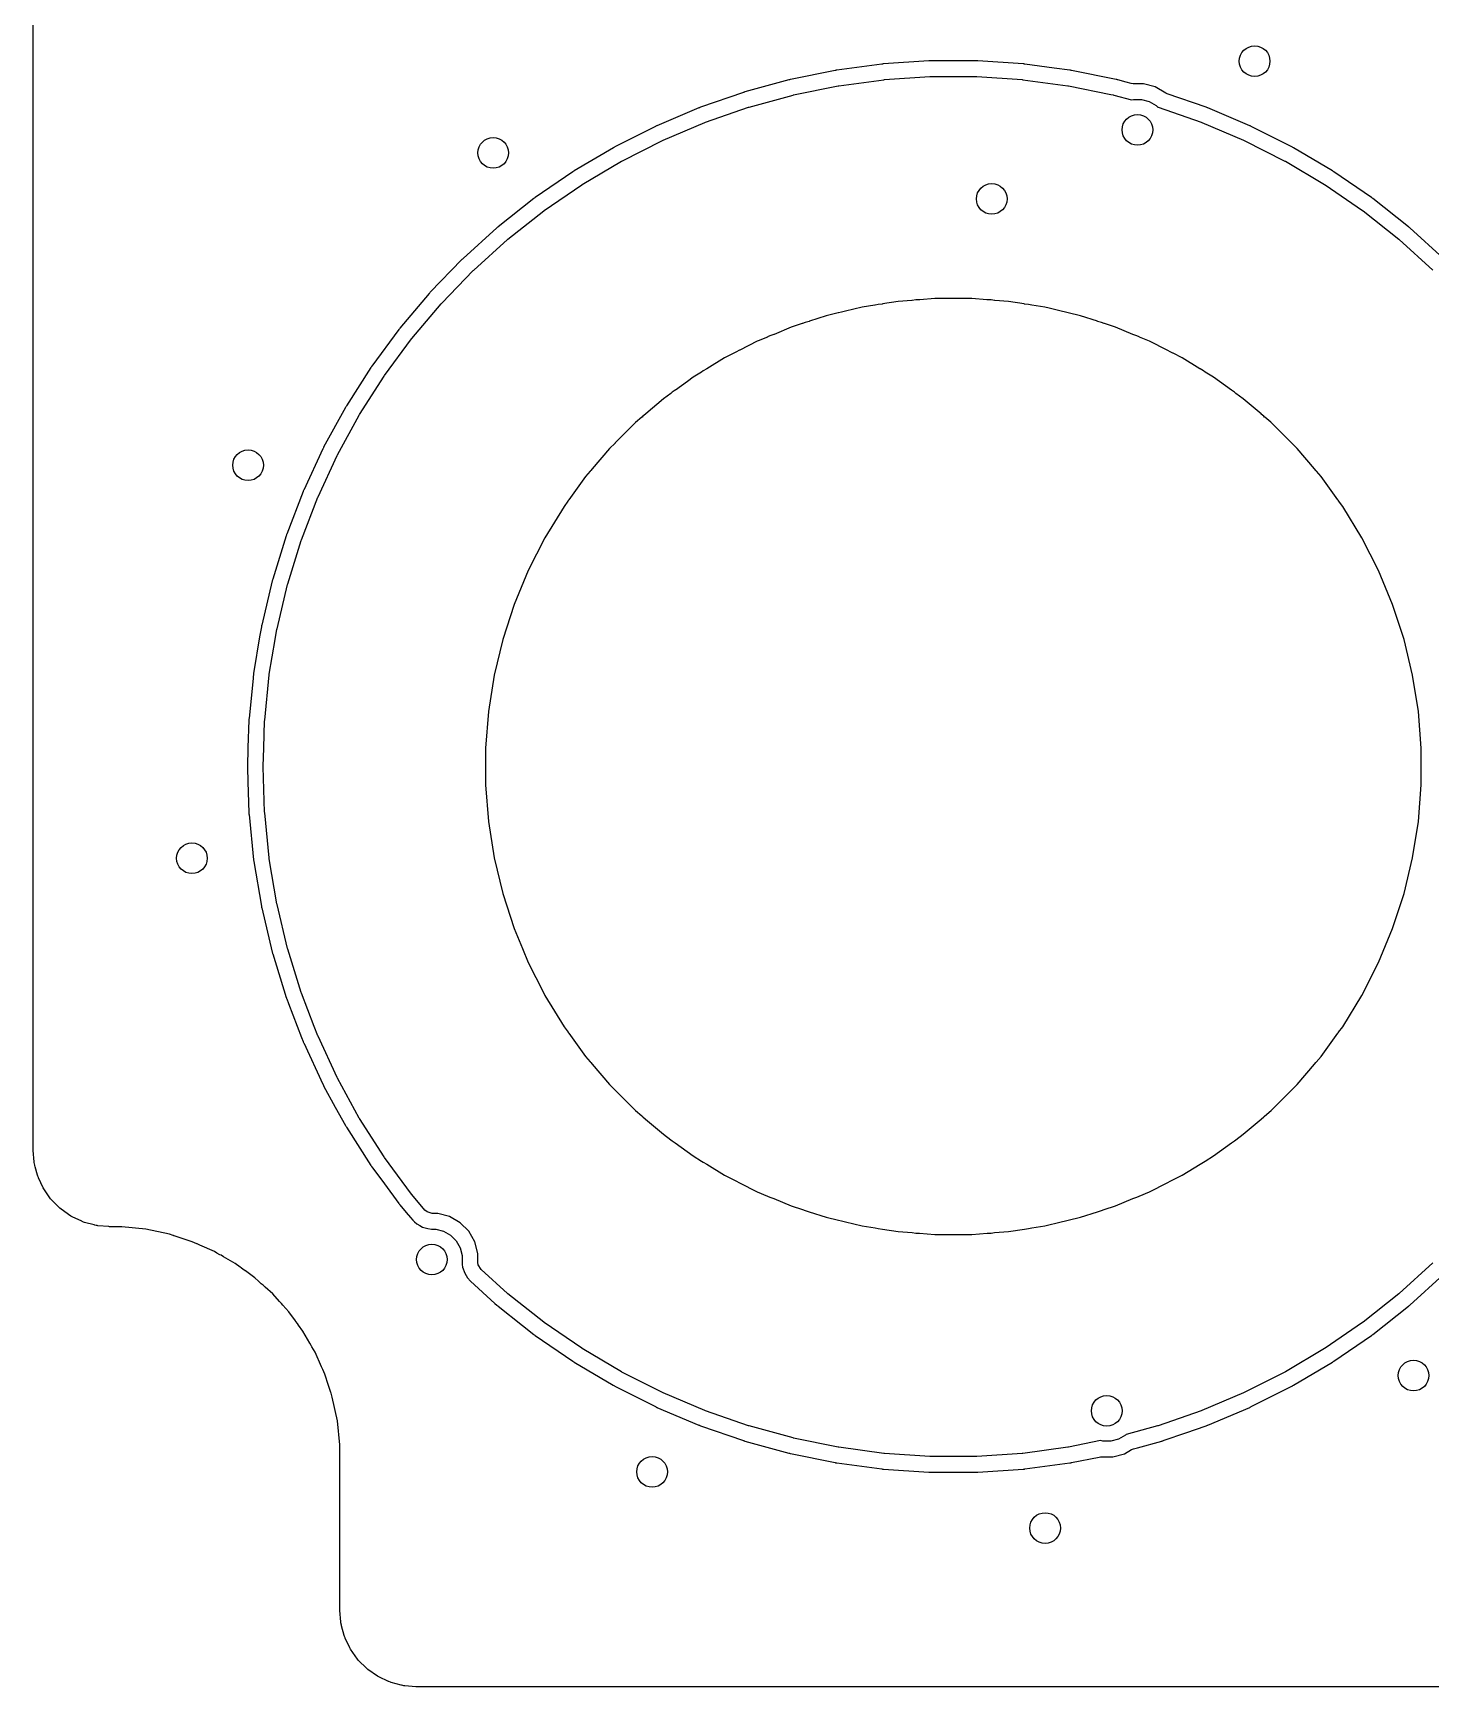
# Model space of a CAD drawing. Extents: x 0.79 to 7.64, y -5.35 to -0.98.
# Drawn here: x 0.787 to 1.505, y -5.354 to -4.505 of the extents above; entities that cross this region are included whole.
import ezdxf

# ---------------------------------------------------------------- set-up
doc = ezdxf.new("R2010")
doc.units = 0
doc.header["$MEASUREMENT"] = 0
doc.layers.add('BLACK', color=7, linetype='CONTINUOUS')

msp = doc.modelspace()

# ---------------------------------------------------------------- linework, layer by layer
at = {"layer": 'BLACK', "linetype": 'CONTINUOUS'}
for p, q in [((0.78742, -4.88173), (0.78742, -2.83448)), ((1.1994, -4.52455), (1.19914, -4.5246)), ((1.19972, -4.5245), (1.1994, -4.52455)), ((1.19999, -4.52445), (1.19972, -4.5245)), ((1.22314, -4.52134), (1.19999, -4.52445)), ((1.22335, -4.52132), (1.22314, -4.52134)), ((1.22341, -4.52131), (1.22335, -4.52132)), ((1.22373, -4.52128), (1.22341, -4.52131)), ((1.224, -4.52126), (1.22373, -4.52128)), ((1.22373, -4.52128), (1.22373, -4.52128)), ((1.22373, -4.52128), (1.22373, -4.52128)), ((1.2473, -4.5197), (1.224, -4.52126)), ((1.24752, -4.51968), (1.2473, -4.5197)), ((1.24757, -4.51968), (1.24752, -4.51968)), ((1.24758, -4.51968), (1.24757, -4.51968)), ((1.2479, -4.51967), (1.24758, -4.51968)), ((1.24816, -4.51967), (1.2479, -4.51967)), ((1.24817, -4.51967), (1.24816, -4.51967)), ((1.27152, -4.51967), (1.24817, -4.51967)), ((1.27179, -4.51967), (1.27152, -4.51967)), ((1.27152, -4.51967), (1.27152, -4.51967)), ((1.27209, -4.51968), (1.27179, -4.51967)), ((1.27211, -4.51968), (1.27209, -4.51968)), ((1.27222, -4.51969), (1.27211, -4.51968)), ((1.27239, -4.5197), (1.27222, -4.51969)), ((1.29569, -4.52126), (1.27239, -4.5197)), ((1.29596, -4.52128), (1.29569, -4.52126)), ((1.29628, -4.52131), (1.29596, -4.52128)), ((1.29645, -4.52133), (1.29628, -4.52131)), ((1.29655, -4.52134), (1.29645, -4.52133)), ((1.31158, -4.52336), (1.29655, -4.52134)), ((1.3197, -4.52446), (1.31158, -4.52336)), ((1.31996, -4.5245), (1.3197, -4.52446)), ((1.32028, -4.52455), (1.31996, -4.5245)), ((1.31996, -4.5245), (1.31996, -4.5245)), ((1.31996, -4.5245), (1.31996, -4.5245)), ((1.32055, -4.5246), (1.32028, -4.52455)), ((1.17541, -4.52945), (1.15288, -4.53562)), ((1.17567, -4.52938), (1.17541, -4.52945)), ((1.17599, -4.52931), (1.17567, -4.52938)), ((1.17618, -4.52927), (1.17599, -4.52931)), ((1.17625, -4.52925), (1.17618, -4.52927)), ((1.19914, -4.5246), (1.17625, -4.52925)), ((1.17625, -4.52925), (1.17625, -4.52925)), ((1.17625, -4.52925), (1.17625, -4.52925)), ((1.17786, -4.53718), (1.20075, -4.53253)), ((1.20075, -4.53253), (1.20107, -4.53247)), ((1.20107, -4.53247), (1.22421, -4.52936)), ((1.22421, -4.52936), (1.22454, -4.52933)), ((1.22454, -4.52933), (1.24784, -4.52777)), ((1.24784, -4.52777), (1.24817, -4.52776)), ((1.24817, -4.52776), (1.27152, -4.52776)), ((1.27152, -4.52776), (1.27185, -4.52777)), ((1.27185, -4.52777), (1.29515, -4.52933)), ((1.29515, -4.52933), (1.29547, -4.52936)), ((1.29547, -4.52936), (1.31862, -4.53247)), ((1.31862, -4.53247), (1.31894, -4.53253)), ((1.31894, -4.53253), (1.34076, -4.53696)), ((1.34343, -4.52925), (1.32055, -4.5246)), ((1.32055, -4.5246), (1.32055, -4.5246)), ((1.32055, -4.5246), (1.32055, -4.5246)), ((1.3437, -4.52931), (1.34343, -4.52925)), ((1.34402, -4.52938), (1.3437, -4.52931)), ((1.3437, -4.52931), (1.3437, -4.52931)), ((1.3437, -4.52931), (1.3437, -4.52931)), ((1.34428, -4.52945), (1.34402, -4.52938)), ((1.34402, -4.52938), (1.34402, -4.52938)), ((1.34847, -4.5306), (1.34428, -4.52945)), ((1.35116, -4.53134), (1.34847, -4.5306)), ((1.35219, -4.53148), (1.35116, -4.53134)), ((1.35744, -4.53148), (1.35219, -4.53148)), ((1.36346, -4.53309), (1.35744, -4.53148)), ((1.35744, -4.53148), (1.35744, -4.53148)), ((1.15206, -4.53588), (1.12999, -4.54354)), ((1.15231, -4.53579), (1.15206, -4.53588)), ((1.15262, -4.5357), (1.15231, -4.53579)), ((1.15288, -4.53562), (1.15262, -4.5357)), ((1.15502, -4.54342), (1.17754, -4.53725)), ((1.17754, -4.53725), (1.17786, -4.53718)), ((1.34076, -4.53696), (1.34182, -4.53718)), ((1.34182, -4.53718), (1.34214, -4.53725)), ((1.34214, -4.53725), (1.3513, -4.53976)), ((1.3513, -4.53976), (1.35228, -4.5395)), ((1.35228, -4.5395), (1.35639, -4.5395)), ((1.35639, -4.5395), (1.36036, -4.54057)), ((1.36036, -4.54057), (1.36392, -4.54262)), ((1.36885, -4.5362), (1.36346, -4.53309)), ((1.36896, -4.53627), (1.36885, -4.5362)), ((1.36885, -4.5362), (1.36885, -4.5362)), ((1.36963, -4.53657), (1.36896, -4.53627)), ((1.38969, -4.54354), (1.36963, -4.53657)), ((1.12919, -4.54385), (1.10768, -4.55297)), ((1.12944, -4.54375), (1.12919, -4.54385)), ((1.12974, -4.54363), (1.12944, -4.54375)), ((1.12999, -4.54354), (1.12974, -4.54363)), ((1.13265, -4.55118), (1.15471, -4.54352)), ((1.15471, -4.54352), (1.15502, -4.54342)), ((1.36392, -4.54262), (1.36474, -4.54345)), ((1.36474, -4.54345), (1.36498, -4.54352)), ((1.36498, -4.54352), (1.38704, -4.55118)), ((1.38995, -4.54363), (1.38969, -4.54354)), ((1.39025, -4.54375), (1.38995, -4.54363)), ((1.3905, -4.54385), (1.39025, -4.54375)), ((1.412, -4.55297), (1.3905, -4.54385)), ((1.1069, -4.55333), (1.08606, -4.56386)), ((1.10714, -4.55321), (1.1069, -4.55333)), ((1.10743, -4.55308), (1.10714, -4.55321)), ((1.10768, -4.55297), (1.10743, -4.55308)), ((1.11084, -4.56042), (1.13234, -4.5513)), ((1.13234, -4.5513), (1.13265, -4.55118)), ((1.38704, -4.55118), (1.38734, -4.5513)), ((1.38734, -4.5513), (1.40884, -4.56042)), ((1.41225, -4.55308), (1.412, -4.55297)), ((1.41255, -4.55322), (1.41225, -4.55308)), ((1.41279, -4.55333), (1.41255, -4.55322)), ((1.43363, -4.56386), (1.41279, -4.55333)), ((1.0853, -4.56428), (1.0652, -4.57618)), ((1.08553, -4.56415), (1.0853, -4.56428)), ((1.08582, -4.56399), (1.08553, -4.56415)), ((1.08606, -4.56386), (1.08582, -4.56399)), ((1.0897, -4.57109), (1.11055, -4.56055)), ((1.11055, -4.56055), (1.11084, -4.56042)), ((1.40884, -4.56042), (1.40914, -4.56055)), ((1.40914, -4.56055), (1.42998, -4.57109)), ((1.43387, -4.56399), (1.43363, -4.56386)), ((1.43415, -4.56415), (1.43387, -4.56399)), ((1.43439, -4.56428), (1.43415, -4.56415)), ((1.45448, -4.57618), (1.43439, -4.56428)), ((1.06932, -4.58314), (1.08942, -4.57124)), ((1.08942, -4.57124), (1.0897, -4.57109)), ((1.42998, -4.57109), (1.43027, -4.57124)), ((1.43027, -4.57124), (1.45036, -4.58314)), ((1.06447, -4.57665), (1.04521, -4.58987)), ((1.04979, -4.59654), (1.06905, -4.58332)), ((1.0647, -4.5765), (1.06447, -4.57665)), ((1.06497, -4.57633), (1.0647, -4.5765)), ((1.0652, -4.57618), (1.06497, -4.57633)), ((1.06905, -4.58332), (1.06932, -4.58314)), ((1.45036, -4.58314), (1.45064, -4.58332)), ((1.45064, -4.58332), (1.46989, -4.59654)), ((1.45472, -4.57633), (1.45448, -4.57618)), ((1.45499, -4.5765), (1.45472, -4.57633)), ((1.45522, -4.57665), (1.45499, -4.5765)), ((1.45499, -4.5765), (1.45499, -4.5765)), ((1.47447, -4.58987), (1.45522, -4.57665)), ((1.04452, -4.59038), (1.02619, -4.60485)), ((1.04473, -4.59022), (1.04452, -4.59038)), ((1.04499, -4.59002), (1.04473, -4.59022)), ((1.04521, -4.58987), (1.04499, -4.59002)), ((1.47466, -4.59), (1.47447, -4.58987)), ((1.47469, -4.59002), (1.47466, -4.59)), ((1.47495, -4.59022), (1.47469, -4.59002)), ((1.47517, -4.59038), (1.47495, -4.59022)), ((1.47495, -4.59022), (1.47495, -4.59022)), ((1.49349, -4.60485), (1.47517, -4.59038)), ((1.47517, -4.59038), (1.47517, -4.59038)), ((1.0312, -4.6112), (1.04953, -4.59673)), ((1.04953, -4.59673), (1.04979, -4.59654)), ((1.46989, -4.59654), (1.47015, -4.59673)), ((1.47015, -4.59673), (1.48848, -4.6112)), ((1.02553, -4.60541), (1.00821, -4.62108)), ((1.02573, -4.60524), (1.02553, -4.60541)), ((1.02593, -4.60507), (1.02573, -4.60524)), ((1.02598, -4.60503), (1.02593, -4.60507)), ((1.02619, -4.60485), (1.02598, -4.60502)), ((1.02598, -4.60502), (1.02598, -4.60502)), ((1.02598, -4.60502), (1.02598, -4.60503)), ((1.4937, -4.60502), (1.49349, -4.60485)), ((1.49349, -4.60485), (1.49349, -4.60485)), ((1.49395, -4.60524), (1.4937, -4.60502)), ((1.49415, -4.60541), (1.49395, -4.60524)), ((1.49395, -4.60524), (1.49395, -4.60524)), ((1.49416, -4.60541), (1.49415, -4.60541)), ((1.51148, -4.62108), (1.49416, -4.60541)), ((1.49416, -4.60541), (1.49416, -4.60541)), ((1.01364, -4.62708), (1.03096, -4.61141)), ((1.03096, -4.61141), (1.0312, -4.6112)), ((1.48848, -4.6112), (1.48873, -4.61141)), ((1.48873, -4.61141), (1.50605, -4.62708)), ((1.00759, -4.62168), (0.99135, -4.63847)), ((1.00778, -4.62149), (1.00759, -4.62168)), ((1.00801, -4.62126), (1.00778, -4.62149)), ((1.00821, -4.62108), (1.00801, -4.62126)), ((0.99717, -4.64409), (1.0134, -4.62731)), ((1.0134, -4.62731), (1.01364, -4.62708)), ((0.99077, -4.63911), (0.97569, -4.65695)), ((0.99095, -4.63891), (0.99077, -4.63911)), ((0.99116, -4.63867), (0.99095, -4.63891)), ((0.99135, -4.63847), (0.99116, -4.63867)), ((1.23159, -4.64319), (1.22347, -4.64448)), ((1.23859, -4.64264), (1.23159, -4.64319)), ((1.23159, -4.64319), (1.23159, -4.64319)), ((1.2387, -4.64263), (1.23859, -4.64264)), ((1.24051, -4.64241), (1.2387, -4.64263)), ((1.24253, -4.64233), (1.24051, -4.64241)), ((1.24262, -4.64233), (1.24253, -4.64233)), ((1.25041, -4.64171), (1.24262, -4.64233)), ((1.24262, -4.64233), (1.24262, -4.64233)), ((1.25791, -4.64171), (1.25041, -4.64171)), ((1.25984, -4.64163), (1.25791, -4.64171)), ((1.26177, -4.64171), (1.25984, -4.64163)), ((1.26928, -4.64171), (1.26177, -4.64171)), ((1.27706, -4.64233), (1.26928, -4.64171)), ((1.26928, -4.64171), (1.26928, -4.64171)), ((1.27716, -4.64233), (1.27706, -4.64233)), ((1.27917, -4.64241), (1.27716, -4.64233)), ((1.28099, -4.64263), (1.27917, -4.64241)), ((1.28109, -4.64264), (1.28099, -4.64263)), ((1.28809, -4.64319), (1.28109, -4.64264)), ((1.29622, -4.64448), (1.28809, -4.64319)), ((1.28809, -4.64319), (1.28809, -4.64319)), ((0.98187, -4.66217), (0.99695, -4.64433)), ((0.99695, -4.64433), (0.99717, -4.64409)), ((1.1946, -4.65055), (1.18592, -4.65337)), ((1.20071, -4.64908), (1.1946, -4.65055)), ((1.20082, -4.64906), (1.20071, -4.64908)), ((1.20071, -4.64908), (1.20071, -4.64908)), ((1.20235, -4.64862), (1.20082, -4.64906)), ((1.20445, -4.64819), (1.20235, -4.64862)), ((1.20453, -4.64817), (1.20445, -4.64819)), ((1.21295, -4.64615), (1.20453, -4.64817)), ((1.20453, -4.64817), (1.20453, -4.64817)), ((1.21952, -4.64511), (1.21295, -4.64615)), ((1.21963, -4.64509), (1.21952, -4.64511)), ((1.2213, -4.64475), (1.21963, -4.64509)), ((1.22338, -4.64449), (1.2213, -4.64475)), ((1.22347, -4.64448), (1.22338, -4.64449)), ((1.22347, -4.64448), (1.22347, -4.64448)), ((1.29631, -4.64449), (1.29622, -4.64448)), ((1.29622, -4.64448), (1.29622, -4.64448)), ((1.29838, -4.64475), (1.29631, -4.64449)), ((1.30006, -4.64509), (1.29838, -4.64475)), ((1.30017, -4.64511), (1.30006, -4.64509)), ((1.30673, -4.64615), (1.30017, -4.64511)), ((1.30897, -4.64668), (1.30673, -4.64615)), ((1.30673, -4.64615), (1.30673, -4.64615)), ((1.31516, -4.64817), (1.30897, -4.64668)), ((1.31524, -4.64819), (1.31516, -4.64817)), ((1.31516, -4.64817), (1.31516, -4.64817)), ((1.31734, -4.64862), (1.31524, -4.64819)), ((1.31886, -4.64906), (1.31734, -4.64862)), ((1.32509, -4.65055), (1.31886, -4.64906)), ((1.33376, -4.65337), (1.32509, -4.65055)), ((1.32509, -4.65055), (1.32509, -4.65055)), ((1.32509, -4.65055), (1.32509, -4.65055)), ((0.97515, -4.65762), (0.9613, -4.67643)), ((0.97532, -4.65741), (0.97515, -4.65762)), ((0.97552, -4.65716), (0.97532, -4.65741)), ((0.97569, -4.65695), (0.97552, -4.65716)), ((1.1677, -4.66009), (1.16567, -4.66086)), ((1.16777, -4.66006), (1.1677, -4.66009)), ((1.17665, -4.65638), (1.16777, -4.66006)), ((1.16777, -4.66006), (1.16777, -4.66006)), ((1.18229, -4.65455), (1.17665, -4.65638)), ((1.17665, -4.65638), (1.17665, -4.65638)), ((1.1823, -4.65455), (1.18229, -4.65455)), ((1.18241, -4.65451), (1.1823, -4.65455)), ((1.18376, -4.654), (1.18241, -4.65451)), ((1.18585, -4.65339), (1.18376, -4.654)), ((1.18592, -4.65337), (1.18585, -4.65339)), ((1.18592, -4.65337), (1.18592, -4.65337)), ((1.33384, -4.6534), (1.33376, -4.65337)), ((1.33376, -4.65337), (1.33376, -4.65337)), ((1.33592, -4.654), (1.33384, -4.6534)), ((1.33728, -4.65451), (1.33592, -4.654)), ((1.33739, -4.65455), (1.33728, -4.65451)), ((1.34304, -4.65638), (1.33739, -4.65455)), ((1.33739, -4.65455), (1.33739, -4.65455)), ((1.35192, -4.66006), (1.34304, -4.65638)), ((1.34304, -4.65638), (1.34304, -4.65638)), ((1.35198, -4.66009), (1.35192, -4.66006)), ((1.35192, -4.66006), (1.35192, -4.66006)), ((1.35401, -4.66086), (1.35198, -4.66009)), ((0.96781, -4.68123), (0.98167, -4.66242)), ((0.98167, -4.66242), (0.98187, -4.66217)), ((1.15012, -4.66824), (1.14819, -4.66915)), ((1.15018, -4.66821), (1.15012, -4.66824)), ((1.15921, -4.66361), (1.15018, -4.66821)), ((1.15961, -4.66344), (1.15921, -4.66361)), ((1.15921, -4.66361), (1.15921, -4.66361)), ((1.15921, -4.66361), (1.15921, -4.66361)), ((1.16438, -4.66147), (1.15961, -4.66344)), ((1.16449, -4.66142), (1.16438, -4.66147)), ((1.16438, -4.66147), (1.16438, -4.66147)), ((1.16567, -4.66086), (1.16449, -4.66142)), ((1.35519, -4.66142), (1.35401, -4.66086)), ((1.35531, -4.66147), (1.35519, -4.66142)), ((1.36047, -4.66361), (1.35531, -4.66147)), ((1.35531, -4.66147), (1.35531, -4.66147)), ((1.36956, -4.66824), (1.36047, -4.66361)), ((1.36047, -4.66361), (1.36047, -4.66361)), ((1.37149, -4.66915), (1.36956, -4.66824)), ((0.96081, -4.67714), (0.94824, -4.69683)), ((0.96096, -4.67692), (0.96081, -4.67714)), ((0.96114, -4.67665), (0.96096, -4.67692)), ((0.9613, -4.67643), (0.96114, -4.67665)), ((1.1424, -4.67217), (1.13327, -4.67777)), ((1.14708, -4.66979), (1.1424, -4.67217)), ((1.1472, -4.66973), (1.14708, -4.66979)), ((1.14708, -4.66979), (1.14708, -4.66979)), ((1.14819, -4.66915), (1.1472, -4.66973)), ((1.37249, -4.66973), (1.37149, -4.66915)), ((1.37261, -4.66979), (1.37249, -4.66973)), ((1.37729, -4.67217), (1.37261, -4.66979)), ((1.38641, -4.67776), (1.37729, -4.67217)), ((1.37729, -4.67217), (1.37729, -4.67217)), ((1.37729, -4.67217), (1.37729, -4.67217)), ((1.37729, -4.67217), (1.37729, -4.67217)), ((0.95506, -4.70118), (0.96763, -4.68149)), ((0.96763, -4.68149), (0.96781, -4.68123)), ((1.12331, -4.68421), (1.11715, -4.68869)), ((1.1263, -4.68204), (1.12331, -4.68421)), ((1.1305, -4.67946), (1.1263, -4.68204)), ((1.1263, -4.68204), (1.1263, -4.68204)), ((1.1263, -4.68204), (1.1263, -4.68204)), ((1.13062, -4.67939), (1.1305, -4.67946)), ((1.13143, -4.67883), (1.13062, -4.67939)), ((1.13321, -4.6778), (1.13143, -4.67883)), ((1.13327, -4.67777), (1.13321, -4.6778)), ((1.13327, -4.67777), (1.13327, -4.67777)), ((1.38647, -4.6778), (1.38641, -4.67776)), ((1.38825, -4.67883), (1.38647, -4.6778)), ((1.38907, -4.67939), (1.38825, -4.67883)), ((1.38918, -4.67946), (1.38907, -4.67939)), ((1.39338, -4.68204), (1.38918, -4.67946)), ((1.40254, -4.68869), (1.39338, -4.68204)), ((1.39338, -4.68204), (1.39338, -4.68204)), ((1.39338, -4.68204), (1.39338, -4.68204)), ((1.11104, -4.69313), (1.10191, -4.70093)), ((1.11476, -4.69042), (1.11104, -4.69313)), ((1.11104, -4.69313), (1.11104, -4.69313)), ((1.11487, -4.69034), (1.11476, -4.69042)), ((1.11476, -4.69042), (1.11476, -4.69042)), ((1.11551, -4.68982), (1.11487, -4.69034)), ((1.1171, -4.68872), (1.11551, -4.68982)), ((1.11715, -4.68869), (1.1171, -4.68872)), ((1.40259, -4.68872), (1.40254, -4.68869)), ((1.40254, -4.68869), (1.40254, -4.68869)), ((1.40417, -4.68982), (1.40259, -4.68872)), ((1.40481, -4.69034), (1.40417, -4.68982)), ((1.40491, -4.69041), (1.40481, -4.69034)), ((1.40865, -4.69313), (1.40491, -4.69041)), ((1.41778, -4.70093), (1.40865, -4.69313)), ((1.40865, -4.69313), (1.40865, -4.69313)), ((1.40865, -4.69313), (1.40865, -4.69313)), ((0.9478, -4.69757), (0.93658, -4.71805)), ((0.94367, -4.72194), (0.9549, -4.70146)), ((0.94794, -4.69734), (0.9478, -4.69757)), ((0.9481, -4.69706), (0.94794, -4.69734)), ((0.94824, -4.69683), (0.9481, -4.69706)), ((0.9549, -4.70146), (0.95506, -4.70118)), ((1.09994, -4.7026), (1.09668, -4.70539)), ((1.10005, -4.70251), (1.09994, -4.7026)), ((1.09994, -4.7026), (1.09994, -4.7026)), ((1.10052, -4.70206), (1.10005, -4.70251)), ((1.10186, -4.70096), (1.10052, -4.70206)), ((1.10191, -4.70093), (1.10186, -4.70096)), ((1.10191, -4.70093), (1.10191, -4.70093)), ((1.41782, -4.70096), (1.41778, -4.70093)), ((1.41778, -4.70093), (1.41778, -4.70093)), ((1.41916, -4.70206), (1.41782, -4.70096)), ((1.41963, -4.70251), (1.41916, -4.70206)), ((1.41974, -4.7026), (1.41963, -4.70251)), ((1.42279, -4.70521), (1.41974, -4.7026)), ((1.09668, -4.70539), (1.08765, -4.71443)), ((1.423, -4.70539), (1.42279, -4.70521)), ((1.43207, -4.71446), (1.423, -4.70539)), ((1.423, -4.70539), (1.423, -4.70539)), ((0.93619, -4.71882), (0.92636, -4.74001)), ((0.93631, -4.71858), (0.93619, -4.71882)), ((0.93645, -4.71829), (0.93631, -4.71858)), ((0.93658, -4.71805), (0.93645, -4.71829)), ((1.08334, -4.71873), (1.07446, -4.72913)), ((1.08615, -4.71592), (1.08334, -4.71873)), ((1.08334, -4.71873), (1.08334, -4.71873)), ((1.08625, -4.71582), (1.08615, -4.71592)), ((1.08615, -4.71592), (1.08615, -4.71592)), ((1.08657, -4.71546), (1.08625, -4.71582)), ((1.08761, -4.71446), (1.08657, -4.71546)), ((1.08765, -4.71443), (1.08761, -4.71446)), ((1.08765, -4.71443), (1.08765, -4.71443)), ((1.43311, -4.71546), (1.43207, -4.71446)), ((1.43343, -4.71582), (1.43311, -4.71546)), ((1.43635, -4.71873), (1.43343, -4.71582)), ((1.44526, -4.72916), (1.43635, -4.71873)), ((0.9337, -4.74341), (0.94353, -4.72223)), ((0.94353, -4.72223), (0.94367, -4.72194)), ((1.07108, -4.73308), (1.06242, -4.745)), ((1.07346, -4.7303), (1.07108, -4.73308)), ((1.07356, -4.73018), (1.07346, -4.7303)), ((1.07346, -4.7303), (1.07346, -4.7303)), ((1.07374, -4.72994), (1.07356, -4.73018)), ((1.07443, -4.72917), (1.07374, -4.72994)), ((1.07446, -4.72913), (1.07443, -4.72917)), ((1.44595, -4.72994), (1.44526, -4.72916)), ((1.44613, -4.73018), (1.44595, -4.72994)), ((1.44623, -4.7303), (1.44613, -4.73018)), ((1.4486, -4.73308), (1.44623, -4.7303)), ((1.45728, -4.74503), (1.4486, -4.73308)), ((0.92602, -4.74081), (0.91763, -4.7626)), ((0.92518, -4.76551), (0.93357, -4.74371)), ((0.92612, -4.74056), (0.92602, -4.74081)), ((0.92625, -4.74025), (0.92612, -4.74056)), ((0.92636, -4.74001), (0.92625, -4.74025)), ((0.93357, -4.74371), (0.9337, -4.74341)), ((1.0624, -4.74503), (1.06212, -4.74541)), ((1.06242, -4.745), (1.0624, -4.74503)), ((1.45757, -4.74541), (1.45728, -4.74503)), ((1.05999, -4.74835), (1.05013, -4.76444)), ((1.06196, -4.74564), (1.05999, -4.74835)), ((1.05999, -4.74835), (1.05999, -4.74835)), ((1.06205, -4.74551), (1.06196, -4.74564)), ((1.06212, -4.74541), (1.06205, -4.74551)), ((1.45763, -4.74551), (1.45757, -4.74541)), ((1.4597, -4.74835), (1.45763, -4.74551)), ((1.46956, -4.76444), (1.4597, -4.74835)), ((1.4597, -4.74835), (1.4597, -4.74835)), ((1.4597, -4.74835), (1.4597, -4.74835)), ((0.91734, -4.76342), (0.91042, -4.78572)), ((0.91743, -4.76316), (0.91734, -4.76342)), ((0.91753, -4.76286), (0.91743, -4.76316)), ((0.91763, -4.7626), (0.91753, -4.76286)), ((0.91815, -4.78812), (0.92507, -4.76582)), ((0.92507, -4.76582), (0.92518, -4.76551)), ((1.05013, -4.76444), (1.04156, -4.78126)), ((1.05013, -4.76444), (1.05013, -4.76444)), ((1.47813, -4.78126), (1.46956, -4.76444)), ((1.46956, -4.76444), (1.46956, -4.76444)), ((1.46956, -4.76444), (1.46956, -4.76444)), ((1.46956, -4.76444), (1.46956, -4.76444)), ((0.91019, -4.78656), (0.90478, -4.80928)), ((0.91026, -4.7863), (0.91019, -4.78656)), ((0.91035, -4.78598), (0.91026, -4.7863)), ((0.91042, -4.78572), (0.91035, -4.78598)), ((1.04156, -4.78126), (1.03434, -4.7987)), ((1.48535, -4.7987), (1.47813, -4.78126)), ((0.91265, -4.81115), (0.91806, -4.78844)), ((0.91806, -4.78844), (0.91815, -4.78812)), ((1.03434, -4.7987), (1.0285, -4.81665)), ((1.49118, -4.81665), (1.48535, -4.7987)), ((0.90461, -4.81013), (0.90373, -4.8153)), ((0.90466, -4.80986), (0.90461, -4.81013)), ((0.90472, -4.80954), (0.90466, -4.80986)), ((0.90478, -4.80928), (0.90472, -4.80954)), ((0.91171, -4.81665), (0.91258, -4.81147)), ((0.91258, -4.81147), (0.91265, -4.81115)), ((0.90373, -4.8153), (0.90072, -4.83316)), ((0.90373, -4.8153), (0.90373, -4.8153)), ((0.9087, -4.8345), (0.91171, -4.81665)), ((1.0285, -4.81665), (1.0241, -4.835)), ((1.0285, -4.81665), (1.0285, -4.81665)), ((1.49559, -4.835), (1.49118, -4.81665)), ((0.90035, -4.83658), (0.89827, -4.85725)), ((0.90061, -4.83401), (0.90035, -4.83658)), ((0.90064, -4.83375), (0.90061, -4.83401)), ((0.90068, -4.83342), (0.90064, -4.83375)), ((0.90072, -4.83316), (0.90068, -4.83341)), ((0.90068, -4.83341), (0.90068, -4.83342)), ((0.90068, -4.83342), (0.90068, -4.83342)), ((0.90632, -4.85806), (0.90866, -4.83482)), ((0.90866, -4.83482), (0.9087, -4.8345)), ((1.0241, -4.835), (1.02115, -4.85364)), ((1.49854, -4.85364), (1.49559, -4.835)), ((1.02115, -4.85364), (1.01967, -4.87245)), ((1.02115, -4.85364), (1.02115, -4.85364)), ((1.50002, -4.87245), (1.49854, -4.85364)), ((0.89821, -4.85811), (0.89774, -4.87218)), ((0.89822, -4.85801), (0.89821, -4.85811)), ((0.89823, -4.85784), (0.89822, -4.85801)), ((0.89825, -4.85752), (0.89823, -4.85784)), ((0.89827, -4.85725), (0.89825, -4.85752)), ((0.90583, -4.87245), (0.9063, -4.85839)), ((0.9063, -4.85839), (0.90632, -4.85806)), ((0.89774, -4.87218), (0.89772, -4.87277)), ((0.90552, -4.88173), (0.90583, -4.87245)), ((1.01967, -4.87245), (1.01967, -4.89133)), ((1.50002, -4.89133), (1.50002, -4.87245)), ((0.89772, -4.87277), (0.89743, -4.88146)), ((0.89772, -4.87277), (0.89772, -4.87277)), ((0.78742, -5.07857), (0.78742, -4.88173)), ((0.89743, -4.88146), (0.89743, -4.88173)), ((0.89743, -4.88173), (0.89743, -4.88205)), ((0.89743, -4.88205), (0.89743, -4.88232)), ((0.89743, -4.88232), (0.89768, -4.88974)), ((0.90552, -4.88205), (0.90552, -4.88173)), ((0.9063, -4.90539), (0.90552, -4.88205)), ((0.89768, -4.88974), (0.89821, -4.90566)), ((1.01967, -4.89133), (1.02115, -4.91014)), ((1.49854, -4.91014), (1.50002, -4.89133)), ((0.89821, -4.90566), (0.89823, -4.90593)), ((0.89823, -4.90593), (0.89823, -4.90594)), ((0.89823, -4.90594), (0.89825, -4.90626)), ((0.89825, -4.90626), (0.89827, -4.90653)), ((0.89827, -4.90653), (0.90061, -4.92976)), ((0.90632, -4.90572), (0.9063, -4.90539)), ((0.90864, -4.92878), (0.90632, -4.90572)), ((1.02115, -4.91014), (1.02115, -4.91014)), ((1.02115, -4.91014), (1.0241, -4.92878)), ((1.49559, -4.92878), (1.49854, -4.91014)), ((0.90061, -4.92976), (0.90064, -4.93003)), ((0.90064, -4.93003), (0.90068, -4.93036)), ((0.90068, -4.93036), (0.90072, -4.93062)), ((0.90072, -4.93062), (0.90461, -4.95365)), ((0.90866, -4.92895), (0.90864, -4.92878)), ((0.9087, -4.92928), (0.90866, -4.92895)), ((0.91258, -4.95231), (0.9087, -4.92928)), ((1.0241, -4.92878), (1.0241, -4.92878)), ((1.0241, -4.92878), (1.0285, -4.94713)), ((1.49118, -4.94713), (1.49559, -4.92878)), ((1.0285, -4.94713), (1.0285, -4.94713)), ((1.0285, -4.94713), (1.03434, -4.96508)), ((1.48535, -4.96508), (1.49118, -4.94713)), ((0.90461, -4.95365), (0.90466, -4.95392)), ((0.90466, -4.95392), (0.90472, -4.95424)), ((0.90472, -4.95424), (0.90478, -4.9545)), ((0.90478, -4.9545), (0.91019, -4.97722)), ((0.91265, -4.95263), (0.91258, -4.95231)), ((0.91806, -4.97534), (0.91265, -4.95263)), ((1.03434, -4.96508), (1.03859, -4.97534)), ((1.47813, -4.98252), (1.48535, -4.96508)), ((0.91019, -4.97722), (0.91026, -4.97748)), ((0.91026, -4.97748), (0.91035, -4.9778)), ((0.91035, -4.9778), (0.91042, -4.97805)), ((0.91042, -4.97805), (0.91734, -5.00036)), ((0.91815, -4.97566), (0.91806, -4.97534)), ((0.92507, -4.99796), (0.91815, -4.97566)), ((1.03859, -4.97534), (1.04156, -4.98252)), ((1.04156, -4.98252), (1.04943, -4.99796)), ((1.46956, -4.99934), (1.47813, -4.98252)), ((0.92518, -4.99827), (0.92507, -4.99796)), ((0.93174, -5.01531), (0.92518, -4.99827)), ((1.04943, -4.99796), (1.05013, -4.99934)), ((1.05013, -4.99934), (1.05013, -4.99934)), ((1.05013, -4.99934), (1.05999, -5.01543)), ((1.4597, -5.01543), (1.46956, -4.99934)), ((0.91734, -5.00036), (0.91736, -5.00042)), ((0.91736, -5.00042), (0.91743, -5.00062)), ((0.91743, -5.00062), (0.91753, -5.00093)), ((0.91753, -5.00093), (0.91763, -5.00118)), ((0.91763, -5.00118), (0.91851, -5.00349)), ((0.91851, -5.00349), (0.92525, -5.02096)), ((0.93357, -5.02006), (0.93174, -5.01531)), ((1.05999, -5.01543), (1.05999, -5.01543)), ((1.05999, -5.01543), (1.05999, -5.01543)), ((1.05999, -5.01543), (1.06202, -5.01822)), ((1.45763, -5.01827), (1.4597, -5.01543)), ((0.92525, -5.02096), (0.92602, -5.02297)), ((0.92602, -5.02297), (0.92602, -5.02297)), ((0.92602, -5.02297), (0.92612, -5.02322)), ((0.92612, -5.02322), (0.92625, -5.02352)), ((0.92625, -5.02352), (0.92636, -5.02377)), ((0.92636, -5.02377), (0.93619, -5.04495)), ((0.9337, -5.02036), (0.93357, -5.02006)), ((0.94353, -5.04155), (0.9337, -5.02036)), ((1.06202, -5.01822), (1.06205, -5.01827)), ((1.06205, -5.01827), (1.06212, -5.01837)), ((1.06212, -5.01837), (1.0624, -5.01875)), ((1.0624, -5.01875), (1.06242, -5.01878)), ((1.06242, -5.01878), (1.07108, -5.0307)), ((1.4486, -5.0307), (1.45728, -5.01875)), ((1.45728, -5.01875), (1.45757, -5.01837)), ((1.45757, -5.01837), (1.45763, -5.01827)), ((1.07108, -5.0307), (1.07108, -5.0307)), ((1.07108, -5.0307), (1.07346, -5.03348)), ((1.07346, -5.03348), (1.07356, -5.0336)), ((1.07356, -5.0336), (1.07374, -5.03384)), ((1.07374, -5.03384), (1.07443, -5.03462)), ((1.44526, -5.03461), (1.44595, -5.03384)), ((1.44595, -5.03384), (1.44613, -5.0336)), ((1.44613, -5.0336), (1.4486, -5.0307)), ((0.94367, -5.04184), (0.94353, -5.04155)), ((0.9549, -5.06232), (0.94367, -5.04184)), ((1.07443, -5.03462), (1.08334, -5.04505)), ((1.43635, -5.04505), (1.44526, -5.03461)), ((0.93619, -5.04495), (0.93628, -5.04515)), ((0.93628, -5.04515), (0.93631, -5.0452)), ((0.93631, -5.0452), (0.93639, -5.04536)), ((0.93639, -5.04536), (0.93645, -5.04549)), ((0.93645, -5.04549), (0.93645, -5.04549)), ((0.93645, -5.04549), (0.93658, -5.04573)), ((0.93658, -5.04573), (0.94257, -5.05666)), ((1.08334, -5.04505), (1.08334, -5.04505)), ((1.08334, -5.04505), (1.08334, -5.04505)), ((1.08334, -5.04505), (1.08625, -5.04796)), ((1.08625, -5.04796), (1.08657, -5.04832)), ((1.08657, -5.04832), (1.08761, -5.04932)), ((1.08761, -5.04932), (1.09668, -5.05839)), ((1.423, -5.05839), (1.43208, -5.04932)), ((1.43208, -5.04932), (1.43311, -5.04832)), ((1.43311, -5.04832), (1.43343, -5.04796)), ((1.43343, -5.04796), (1.43635, -5.04505)), ((0.94257, -5.05666), (0.9478, -5.06621)), ((1.09668, -5.05839), (1.09668, -5.05839)), ((1.09668, -5.05839), (1.09668, -5.05839)), ((1.09668, -5.05839), (1.09994, -5.06118)), ((1.41963, -5.06127), (1.423, -5.05839)), ((0.9478, -5.06621), (0.94794, -5.06644)), ((0.94794, -5.06644), (0.9481, -5.06672)), ((0.9481, -5.06672), (0.94824, -5.06695)), ((0.94824, -5.06695), (0.96081, -5.08664)), ((0.95506, -5.0626), (0.9549, -5.06232)), ((0.96763, -5.08229), (0.95506, -5.0626)), ((1.09994, -5.06118), (1.10005, -5.06127)), ((1.10005, -5.06127), (1.10052, -5.06172)), ((1.10052, -5.06172), (1.10186, -5.06282)), ((1.10186, -5.06282), (1.11104, -5.07065)), ((1.40865, -5.07065), (1.41782, -5.06282)), ((1.41782, -5.06282), (1.41916, -5.06172)), ((1.41916, -5.06172), (1.41963, -5.06127)), ((1.11104, -5.07065), (1.11487, -5.07344)), ((1.11487, -5.07344), (1.11551, -5.07396)), ((1.11551, -5.07396), (1.1171, -5.07506)), ((1.1171, -5.07506), (1.1263, -5.08174)), ((1.39338, -5.08174), (1.40259, -5.07505)), ((1.40259, -5.07505), (1.40417, -5.07396)), ((1.40417, -5.07396), (1.40481, -5.07344)), ((1.40481, -5.07344), (1.40865, -5.07065)), ((0.78744, -5.07891), (0.78742, -5.07857)), ((0.78795, -5.08476), (0.78744, -5.07891)), ((0.78801, -5.08518), (0.78795, -5.08476)), ((0.96781, -5.08255), (0.96763, -5.08229)), ((0.97448, -5.09161), (0.96781, -5.08255)), ((1.1263, -5.08174), (1.13062, -5.08439)), ((1.13062, -5.08439), (1.13143, -5.08495)), ((1.38825, -5.08495), (1.38907, -5.08439)), ((1.38907, -5.08439), (1.39338, -5.08174)), ((0.78825, -5.08642), (0.78801, -5.08518)), ((0.78831, -5.08667), (0.78825, -5.08642)), ((0.7885, -5.08735), (0.78831, -5.08667)), ((0.78965, -5.09167), (0.7885, -5.08735)), ((0.78982, -5.09216), (0.78965, -5.09167)), ((0.79013, -5.0929), (0.78982, -5.09216)), ((0.79019, -5.09306), (0.79013, -5.0929)), ((0.79255, -5.09811), (0.79019, -5.09306)), ((0.96081, -5.08664), (0.96096, -5.08686)), ((0.96096, -5.08686), (0.96114, -5.08713)), ((0.96114, -5.08713), (0.9613, -5.08735)), ((0.9613, -5.08735), (0.96776, -5.09612)), ((0.98167, -5.10135), (0.97448, -5.09161)), ((1.13143, -5.08495), (1.13322, -5.08598)), ((1.13322, -5.08598), (1.13327, -5.08601)), ((1.13327, -5.08601), (1.1424, -5.0916)), ((1.1424, -5.0916), (1.1424, -5.0916)), ((1.1424, -5.0916), (1.1424, -5.09161)), ((1.1424, -5.09161), (1.14719, -5.09405)), ((1.37249, -5.09405), (1.37729, -5.09161)), ((1.37729, -5.09161), (1.38647, -5.08598)), ((1.38647, -5.08598), (1.38825, -5.08495)), ((0.79289, -5.09869), (0.79255, -5.09811)), ((0.79499, -5.1017), (0.79289, -5.09869)), ((0.79643, -5.10375), (0.79499, -5.1017)), ((0.96776, -5.09612), (0.97515, -5.10615)), ((0.98187, -5.10161), (0.98167, -5.10135)), ((0.98859, -5.10956), (0.98187, -5.10161)), ((1.14719, -5.09405), (1.14819, -5.09462)), ((1.14819, -5.09462), (1.15012, -5.09554)), ((1.15012, -5.09554), (1.15921, -5.10017)), ((1.15921, -5.10017), (1.16449, -5.10236)), ((1.35519, -5.10236), (1.36047, -5.10017)), ((1.36047, -5.10017), (1.36957, -5.09554)), ((1.36957, -5.09554), (1.37149, -5.09462)), ((1.37149, -5.09462), (1.37249, -5.09405)), ((0.79687, -5.10428), (0.79643, -5.10375)), ((0.80124, -5.10864), (0.79687, -5.10428)), ((0.80176, -5.10908), (0.80124, -5.10864)), ((0.80682, -5.11262), (0.80176, -5.10908)), ((0.97515, -5.10615), (0.97532, -5.10637)), ((0.97532, -5.10637), (0.97552, -5.10662)), ((0.97552, -5.10662), (0.97552, -5.10663)), ((0.97552, -5.10663), (0.97569, -5.10683)), ((0.97569, -5.10683), (0.97901, -5.11076)), ((0.98968, -5.11052), (0.98859, -5.10956)), ((1.16449, -5.10236), (1.16567, -5.10292)), ((1.16567, -5.10292), (1.1677, -5.10369)), ((1.1677, -5.10369), (1.17665, -5.1074)), ((1.17665, -5.1074), (1.18241, -5.10927)), ((1.18241, -5.10927), (1.18376, -5.10978)), ((1.18376, -5.10978), (1.18585, -5.11038)), ((1.33384, -5.11038), (1.33592, -5.10978)), ((1.33592, -5.10978), (1.33728, -5.10927)), ((1.33728, -5.10927), (1.34304, -5.1074)), ((1.34304, -5.1074), (1.35198, -5.10369)), ((1.35198, -5.10369), (1.35401, -5.10292)), ((1.35401, -5.10292), (1.35519, -5.10236)), ((0.80741, -5.11296), (0.80682, -5.11262)), ((0.81245, -5.11532), (0.80741, -5.11296)), ((0.81261, -5.11539), (0.81245, -5.11532)), ((0.81336, -5.11569), (0.81261, -5.11539)), ((0.81384, -5.11586), (0.81336, -5.11569)), ((0.81885, -5.1172), (0.81384, -5.11586)), ((0.81909, -5.11726), (0.81885, -5.1172)), ((0.81975, -5.11739), (0.81909, -5.11726)), ((0.82033, -5.1175), (0.81975, -5.11739)), ((0.82075, -5.11756), (0.82033, -5.1175)), ((0.82639, -5.11806), (0.82075, -5.11756)), ((0.8266, -5.11808), (0.82639, -5.11806)), ((0.82694, -5.11809), (0.8266, -5.11808)), ((0.83296, -5.11809), (0.82694, -5.11809)), ((0.84528, -5.11938), (0.83296, -5.11809)), ((0.83296, -5.11809), (0.83296, -5.11809)), ((0.97901, -5.11076), (0.98121, -5.11336)), ((0.98121, -5.11336), (0.98241, -5.11479)), ((0.98241, -5.11479), (0.98326, -5.11564)), ((0.98326, -5.11564), (0.98326, -5.11564)), ((0.98326, -5.11564), (0.98435, -5.1166)), ((0.98435, -5.1166), (0.98599, -5.1175)), ((0.98599, -5.1175), (0.9874, -5.11828)), ((0.9874, -5.11828), (0.99004, -5.11906)), ((0.99232, -5.11129), (0.98968, -5.11052)), ((0.99524, -5.11129), (0.99232, -5.11129)), ((1.00125, -5.1129), (0.99524, -5.11129)), ((1.00664, -5.11602), (1.00125, -5.1129)), ((1.00125, -5.1129), (1.00125, -5.1129)), ((1.00125, -5.1129), (1.00125, -5.1129)), ((1.01104, -5.12042), (1.00664, -5.11602)), ((1.00664, -5.11602), (1.00664, -5.11602)), ((1.18585, -5.11038), (1.1946, -5.11323)), ((1.1946, -5.11323), (1.20082, -5.11472)), ((1.20082, -5.11472), (1.20235, -5.11516)), ((1.20235, -5.11516), (1.20445, -5.11559)), ((1.20445, -5.11559), (1.21295, -5.11763)), ((1.21295, -5.11763), (1.21963, -5.11869)), ((1.21963, -5.11869), (1.2213, -5.11903)), ((1.29838, -5.11903), (1.30006, -5.11869)), ((1.30006, -5.11869), (1.30673, -5.11763)), ((1.30673, -5.11763), (1.31524, -5.11559)), ((1.31524, -5.11559), (1.31734, -5.11516)), ((1.31734, -5.11516), (1.31886, -5.11472)), ((1.31886, -5.11472), (1.32509, -5.11323)), ((1.32509, -5.11323), (1.33384, -5.11038)), ((0.85739, -5.12196), (0.84528, -5.11938)), ((0.85926, -5.12257), (0.85739, -5.12196)), ((0.85943, -5.12262), (0.85926, -5.12257)), ((0.85926, -5.12257), (0.85926, -5.12257)), ((0.85949, -5.12264), (0.85943, -5.12262)), ((0.85976, -5.12273), (0.85949, -5.12264)), ((0.8598, -5.12274), (0.85976, -5.12273)), ((0.86916, -5.12579), (0.8598, -5.12274)), ((0.8598, -5.12274), (0.8598, -5.12274)), ((0.87148, -5.12682), (0.86916, -5.12579)), ((0.86916, -5.12579), (0.86916, -5.12579)), ((0.87163, -5.12688), (0.87148, -5.12682)), ((0.87201, -5.12701), (0.87163, -5.12688)), ((0.87299, -5.12749), (0.87201, -5.12701)), ((0.99004, -5.11906), (0.99189, -5.11932)), ((0.99189, -5.11932), (0.99418, -5.11932)), ((0.99418, -5.11932), (0.99815, -5.12038)), ((0.99815, -5.12038), (1.00171, -5.12244)), ((1.00171, -5.12244), (1.00462, -5.12535)), ((1.00462, -5.12535), (1.00668, -5.12891)), ((1.01414, -5.12579), (1.01104, -5.12042)), ((1.01104, -5.12042), (1.01104, -5.12042)), ((1.01416, -5.12581), (1.01414, -5.12579)), ((1.01577, -5.13182), (1.01416, -5.12581)), ((1.2213, -5.11903), (1.22338, -5.11929)), ((1.22338, -5.11929), (1.23159, -5.12059)), ((1.23159, -5.12059), (1.2387, -5.12115)), ((1.2387, -5.12115), (1.24051, -5.12137)), ((1.24051, -5.12137), (1.24253, -5.12145)), ((1.24253, -5.12145), (1.25041, -5.12207)), ((1.25041, -5.12207), (1.25041, -5.12207)), ((1.25041, -5.12207), (1.25791, -5.12207)), ((1.25791, -5.12207), (1.25984, -5.12214)), ((1.25984, -5.12214), (1.26177, -5.12207)), ((1.26177, -5.12207), (1.26928, -5.12207)), ((1.26928, -5.12207), (1.27716, -5.12145)), ((1.26928, -5.12207), (1.26928, -5.12207)), ((1.27716, -5.12145), (1.27917, -5.12137)), ((1.27917, -5.12137), (1.28099, -5.12115)), ((1.28099, -5.12115), (1.28809, -5.12059)), ((1.28809, -5.12059), (1.29631, -5.11929)), ((1.29631, -5.11929), (1.29838, -5.11903)), ((0.87305, -5.12751), (0.87299, -5.12749)), ((0.88048, -5.13082), (0.87305, -5.12751)), ((0.88181, -5.13159), (0.88048, -5.13082)), ((0.88048, -5.13082), (0.88048, -5.13082)), ((0.88048, -5.13082), (0.88048, -5.13082)), ((0.88331, -5.13246), (0.88181, -5.13159)), ((0.88395, -5.13277), (0.88331, -5.13246)), ((0.88514, -5.13352), (0.88395, -5.13277)), ((0.88521, -5.13355), (0.88514, -5.13352)), ((0.8912, -5.13701), (0.88521, -5.13355)), ((0.88521, -5.13355), (0.88521, -5.13355)), ((1.00668, -5.12891), (1.00774, -5.13288)), ((1.00774, -5.13288), (1.00774, -5.13699)), ((1.01577, -5.13646), (1.01577, -5.13182)), ((1.01577, -5.13182), (1.01577, -5.13182)), ((0.89366, -5.1388), (0.8912, -5.13701)), ((0.8912, -5.13701), (0.8912, -5.13701)), ((0.8912, -5.13701), (0.8912, -5.13701)), ((0.89424, -5.13922), (0.89366, -5.1388)), ((0.89434, -5.1393), (0.89424, -5.13922)), ((0.89424, -5.13922), (0.89424, -5.13922)), ((0.89517, -5.13982), (0.89434, -5.1393)), ((0.89632, -5.14073), (0.89517, -5.13982)), ((0.89639, -5.14079), (0.89632, -5.14073)), ((0.90122, -5.14429), (0.89639, -5.14079)), ((0.89639, -5.14079), (0.89639, -5.14079)), ((1.00774, -5.13699), (1.00772, -5.13707)), ((1.00772, -5.13707), (1.00775, -5.13753)), ((1.00775, -5.13753), (1.00792, -5.1388)), ((1.00792, -5.1388), (1.00792, -5.1388)), ((1.00792, -5.1388), (1.00904, -5.14197)), ((1.00904, -5.14197), (1.01046, -5.14429)), ((1.01594, -5.13774), (1.01577, -5.13646)), ((1.01738, -5.14008), (1.01594, -5.13774)), ((1.03096, -5.15237), (1.01738, -5.14008)), ((1.50605, -5.1367), (1.48873, -5.15237)), ((1.49416, -5.15837), (1.51148, -5.1427)), ((0.90321, -5.14608), (0.90122, -5.14429)), ((0.90122, -5.14429), (0.90122, -5.14429)), ((0.90459, -5.14733), (0.90321, -5.14608)), ((0.90554, -5.14808), (0.90459, -5.14733)), ((0.90652, -5.14906), (0.90554, -5.14808)), ((0.91042, -5.15258), (0.90652, -5.14906)), ((0.91386, -5.1564), (0.91042, -5.15258)), ((0.91042, -5.15258), (0.91042, -5.15258)), ((0.91042, -5.15258), (0.91042, -5.15258)), ((1.01046, -5.14429), (1.01048, -5.14431)), ((1.01048, -5.14431), (1.01195, -5.14608)), ((1.01195, -5.14608), (1.01195, -5.14608)), ((1.01195, -5.14608), (1.01195, -5.14608)), ((1.01195, -5.14608), (1.02452, -5.15746)), ((1.0312, -5.15258), (1.03096, -5.15237)), ((1.04953, -5.16705), (1.0312, -5.15258)), ((1.48848, -5.15258), (1.47015, -5.16705)), ((1.48873, -5.15237), (1.48848, -5.15258)), ((0.91393, -5.15648), (0.91386, -5.1564)), ((0.91386, -5.1564), (0.91386, -5.1564)), ((0.91491, -5.15746), (0.91393, -5.15648)), ((0.91567, -5.1584), (0.91491, -5.15746)), ((0.9187, -5.16178), (0.91567, -5.1584)), ((1.02452, -5.15746), (1.02553, -5.15837)), ((1.02553, -5.15837), (1.02573, -5.15854)), ((1.02573, -5.15854), (1.02598, -5.15875)), ((1.02598, -5.15875), (1.02617, -5.15891)), ((1.02617, -5.15891), (1.02619, -5.15893)), ((1.02619, -5.15893), (1.03864, -5.16876)), ((1.47517, -5.1734), (1.49349, -5.15893)), ((1.49349, -5.15893), (1.4937, -5.15875)), ((1.4937, -5.15875), (1.49395, -5.15854)), ((1.49395, -5.15854), (1.49416, -5.15837)), ((0.92207, -5.16641), (0.9187, -5.16178)), ((0.92221, -5.1666), (0.92207, -5.16641)), ((0.92226, -5.16667), (0.92221, -5.1666)), ((0.92317, -5.16782), (0.92226, -5.16667)), ((0.92369, -5.16865), (0.92317, -5.16782)), ((0.92598, -5.17179), (0.92369, -5.16865)), ((1.03864, -5.16876), (1.04452, -5.1734)), ((1.04979, -5.16724), (1.04953, -5.16705)), ((1.05739, -5.17246), (1.04979, -5.16724)), ((1.46989, -5.16724), (1.45064, -5.18046)), ((1.47015, -5.16705), (1.46989, -5.16724)), ((0.92944, -5.17779), (0.92598, -5.17179)), ((0.92598, -5.17179), (0.92598, -5.17179)), ((0.92598, -5.17179), (0.92598, -5.17179)), ((0.92948, -5.17785), (0.92944, -5.17779)), ((0.92944, -5.17779), (0.92944, -5.17779)), ((0.93023, -5.17904), (0.92948, -5.17785)), ((1.04452, -5.1734), (1.04473, -5.17356)), ((1.04473, -5.17356), (1.045, -5.17376)), ((1.045, -5.17376), (1.04522, -5.17391)), ((1.04522, -5.17391), (1.06447, -5.18713)), ((1.06905, -5.18046), (1.05739, -5.17246)), ((1.45522, -5.18713), (1.47447, -5.17391)), ((1.47447, -5.17391), (1.47469, -5.17376)), ((1.47469, -5.17376), (1.47495, -5.17356)), ((1.47495, -5.17356), (1.47517, -5.1734)), ((0.93053, -5.17968), (0.93023, -5.17904)), ((0.93217, -5.18252), (0.93053, -5.17968)), ((0.9355, -5.19), (0.93217, -5.18252)), ((1.06932, -5.18064), (1.06905, -5.18046)), ((1.08942, -5.19254), (1.06932, -5.18064)), ((1.45036, -5.18064), (1.43027, -5.19254)), ((1.45064, -5.18046), (1.45036, -5.18064)), ((0.93598, -5.19099), (0.9355, -5.19)), ((0.93611, -5.19136), (0.93598, -5.19099)), ((0.93721, -5.19383), (0.93611, -5.19136)), ((0.93909, -5.19963), (0.93721, -5.19383)), ((1.06447, -5.18713), (1.06469, -5.18728)), ((1.06469, -5.18728), (1.0647, -5.18728)), ((1.0647, -5.18728), (1.06497, -5.18745)), ((1.06497, -5.18745), (1.06508, -5.18752)), ((1.06508, -5.18752), (1.0652, -5.1876)), ((1.0652, -5.1876), (1.08529, -5.1995)), ((1.0897, -5.19269), (1.08942, -5.19254)), ((1.11055, -5.20323), (1.0897, -5.19269)), ((1.42998, -5.19269), (1.40914, -5.20323)), ((1.43027, -5.19254), (1.42998, -5.19269)), ((1.43439, -5.1995), (1.45448, -5.1876)), ((1.45448, -5.1876), (1.45472, -5.18745)), ((1.45472, -5.18745), (1.45499, -5.18728)), ((1.45499, -5.18728), (1.45522, -5.18713)), ((0.94025, -5.20319), (0.93909, -5.19963)), ((0.94026, -5.20323), (0.94025, -5.20319)), ((0.94036, -5.2035), (0.94026, -5.20323)), ((0.94037, -5.20357), (0.94036, -5.2035)), ((0.94103, -5.2056), (0.94037, -5.20357)), ((1.08529, -5.1995), (1.08553, -5.19963)), ((1.08553, -5.19963), (1.08553, -5.19963)), ((1.08553, -5.19963), (1.08582, -5.19979)), ((1.08582, -5.19979), (1.08606, -5.19992)), ((1.08606, -5.19992), (1.1069, -5.21045)), ((1.11084, -5.20336), (1.11055, -5.20323)), ((1.13234, -5.21248), (1.11084, -5.20336)), ((1.40884, -5.20336), (1.38734, -5.21248)), ((1.40914, -5.20323), (1.40884, -5.20336)), ((1.42237, -5.2056), (1.43363, -5.19992)), ((1.43363, -5.19992), (1.43369, -5.19988)), ((1.43369, -5.19988), (1.43387, -5.19979)), ((1.43387, -5.19979), (1.43415, -5.19963)), ((1.43415, -5.19963), (1.43439, -5.1995)), ((0.94361, -5.21772), (0.94103, -5.2056)), ((1.1069, -5.21045), (1.1069, -5.21045)), ((1.1069, -5.21045), (1.1069, -5.21045)), ((1.1069, -5.21045), (1.10714, -5.21056)), ((1.10714, -5.21056), (1.10729, -5.21064)), ((1.10729, -5.21064), (1.10744, -5.2107)), ((1.10744, -5.2107), (1.10762, -5.21079)), ((1.10762, -5.21079), (1.10768, -5.21081)), ((1.10768, -5.21081), (1.12918, -5.21993)), ((1.3905, -5.21993), (1.412, -5.21081)), ((1.412, -5.21081), (1.41225, -5.2107)), ((1.41225, -5.2107), (1.41254, -5.21056)), ((1.41254, -5.21056), (1.41279, -5.21045)), ((1.41279, -5.21045), (1.42237, -5.2056)), ((0.9449, -5.23003), (0.94361, -5.21772)), ((1.12918, -5.21993), (1.12936, -5.22)), ((1.12936, -5.22), (1.12944, -5.22003)), ((1.12944, -5.22003), (1.12944, -5.22003)), ((1.12944, -5.22003), (1.12974, -5.22015)), ((1.12974, -5.22015), (1.12999, -5.22024)), ((1.12999, -5.22024), (1.15206, -5.2279)), ((1.13265, -5.2126), (1.13234, -5.21248)), ((1.15471, -5.22026), (1.13265, -5.2126)), ((1.15502, -5.22036), (1.15471, -5.22026)), ((1.17754, -5.22652), (1.15502, -5.22036)), ((1.36466, -5.22036), (1.34847, -5.22479)), ((1.36498, -5.22026), (1.36466, -5.22036)), ((1.38704, -5.2126), (1.36498, -5.22026)), ((1.37922, -5.22388), (1.38969, -5.22024)), ((1.38734, -5.21248), (1.38704, -5.2126)), ((1.38969, -5.22024), (1.38994, -5.22015)), ((1.38994, -5.22015), (1.39025, -5.22003)), ((1.39025, -5.22003), (1.3905, -5.21993)), ((1.15206, -5.2279), (1.15231, -5.22799)), ((1.15231, -5.22799), (1.15262, -5.22808)), ((1.15262, -5.22808), (1.15288, -5.22816)), ((1.15288, -5.22816), (1.17541, -5.23433)), ((1.17786, -5.2266), (1.17754, -5.22652)), ((1.20075, -5.23125), (1.17786, -5.2266)), ((1.33539, -5.22791), (1.31894, -5.23125)), ((1.33653, -5.22821), (1.33539, -5.22791)), ((1.34064, -5.22821), (1.33653, -5.22821)), ((1.34461, -5.22715), (1.34064, -5.22821)), ((1.34817, -5.22509), (1.34461, -5.22715)), ((1.34847, -5.22479), (1.34817, -5.22509)), ((1.35434, -5.23157), (1.3668, -5.22816)), ((1.3668, -5.22816), (1.36706, -5.22808)), ((1.36706, -5.22808), (1.36737, -5.22799)), ((1.36737, -5.22799), (1.36763, -5.2279)), ((1.36763, -5.2279), (1.36769, -5.22788)), ((1.36769, -5.22788), (1.36811, -5.22774)), ((1.36811, -5.22774), (1.37922, -5.22388)), ((1.36811, -5.22774), (1.36811, -5.22774)), ((0.9449, -5.31479), (0.9449, -5.23003)), ((0.9449, -5.23003), (0.9449, -5.23003)), ((1.17541, -5.23433), (1.17567, -5.2344)), ((1.17567, -5.2344), (1.17599, -5.23447)), ((1.17599, -5.23447), (1.17625, -5.23453)), ((1.17625, -5.23453), (1.19914, -5.23918)), ((1.20107, -5.23131), (1.20075, -5.23125)), ((1.22421, -5.23442), (1.20107, -5.23131)), ((1.22454, -5.23445), (1.22421, -5.23442)), ((1.24784, -5.23601), (1.22454, -5.23445)), ((1.24817, -5.23602), (1.24784, -5.23601)), ((1.27152, -5.23602), (1.24817, -5.23602)), ((1.27185, -5.23601), (1.27152, -5.23602)), ((1.29515, -5.23445), (1.27185, -5.23601)), ((1.29547, -5.23442), (1.29515, -5.23445)), ((1.31862, -5.23131), (1.29547, -5.23442)), ((1.31894, -5.23125), (1.31862, -5.23131)), ((1.32055, -5.23918), (1.33463, -5.23632)), ((1.33463, -5.23632), (1.33541, -5.23624)), ((1.33541, -5.23624), (1.3417, -5.23624)), ((1.3417, -5.23624), (1.34771, -5.23463)), ((1.3417, -5.23624), (1.3417, -5.23624)), ((1.34771, -5.23463), (1.35136, -5.23252)), ((1.35136, -5.23252), (1.35228, -5.23214)), ((1.35228, -5.23214), (1.35434, -5.23157)), ((1.19914, -5.23918), (1.1994, -5.23923)), ((1.1994, -5.23923), (1.19972, -5.23928)), ((1.19972, -5.23928), (1.19999, -5.23932)), ((1.19999, -5.23932), (1.22314, -5.24244)), ((1.22314, -5.24244), (1.2234, -5.24247)), ((1.2234, -5.24247), (1.22341, -5.24247)), ((1.22341, -5.24247), (1.22341, -5.24247)), ((1.22341, -5.24247), (1.22373, -5.2425)), ((1.22373, -5.2425), (1.22373, -5.2425)), ((1.22373, -5.2425), (1.224, -5.24252)), ((1.224, -5.24252), (1.2473, -5.24408)), ((1.2473, -5.24408), (1.24757, -5.2441)), ((1.24757, -5.2441), (1.2479, -5.24411)), ((1.2479, -5.24411), (1.24814, -5.24411)), ((1.24814, -5.24411), (1.24817, -5.24411)), ((1.24817, -5.24411), (1.24817, -5.24411)), ((1.24817, -5.24411), (1.27152, -5.24411)), ((1.27152, -5.24411), (1.27154, -5.24411)), ((1.27154, -5.24411), (1.27179, -5.24411)), ((1.27179, -5.24411), (1.27212, -5.2441)), ((1.27212, -5.2441), (1.27239, -5.24408)), ((1.27239, -5.24408), (1.29569, -5.24252)), ((1.29569, -5.24252), (1.29596, -5.2425)), ((1.29596, -5.2425), (1.29628, -5.24247)), ((1.29628, -5.24247), (1.29655, -5.24244)), ((1.29655, -5.24244), (1.3197, -5.23932)), ((1.3197, -5.23932), (1.31996, -5.23928)), ((1.31996, -5.23928), (1.32028, -5.23923)), ((1.32028, -5.23923), (1.32055, -5.23918)), ((0.94492, -5.31513), (0.9449, -5.31479)), ((0.94543, -5.32098), (0.94492, -5.31513)), ((0.94549, -5.3214), (0.94543, -5.32098)), ((0.94573, -5.32264), (0.94549, -5.3214)), ((0.94579, -5.32289), (0.94573, -5.32264)), ((0.94713, -5.32789), (0.94579, -5.32289)), ((0.9473, -5.32838), (0.94713, -5.32789)), ((0.94761, -5.32912), (0.9473, -5.32838)), ((0.94768, -5.32928), (0.94761, -5.32912)), ((0.95003, -5.33433), (0.94768, -5.32928)), ((0.95037, -5.33492), (0.95003, -5.33433)), ((0.95391, -5.33998), (0.95037, -5.33492)), ((0.95435, -5.3405), (0.95391, -5.33998)), ((0.95872, -5.34486), (0.95435, -5.3405)), ((0.95924, -5.3453), (0.95872, -5.34486)), ((0.9643, -5.34884), (0.95924, -5.3453)), ((0.96489, -5.34918), (0.9643, -5.34884)), ((0.96993, -5.35154), (0.96489, -5.34918)), ((0.97009, -5.35161), (0.96993, -5.35154)), ((0.97084, -5.35191), (0.97009, -5.35161)), ((0.97132, -5.35208), (0.97084, -5.35191)), ((0.97633, -5.35342), (0.97132, -5.35208)), ((0.97657, -5.35348), (0.97633, -5.35342)), ((0.97723, -5.35361), (0.97657, -5.35348)), ((0.97781, -5.35372), (0.97723, -5.35361)), ((0.97823, -5.35378), (0.97781, -5.35372)), ((0.98387, -5.35428), (0.97823, -5.35378)), ((0.98408, -5.3543), (0.98387, -5.35428)), ((0.98442, -5.35431), (0.98408, -5.3543)), ((7.44077, -5.35431), (0.98442, -5.35431))]:
    msp.add_line(p, q, dxfattribs=at)
at = {"layer": 'BLACK'}
for centre in [(1.4145, -4.51984), (1.35433, -4.55512), (1.02362, -4.56693), (1.27953, -4.59055), (0.89779, -4.72724), (0.86897, -4.92898), (0.99213, -5.13493), (1.49606, -5.19449), (1.33858, -5.2126), (1.10519, -5.24394), (1.30694, -5.27276)]:
    msp.add_circle(centre, 0.00787, dxfattribs=at)

doc.saveas('drawing.dxf')
